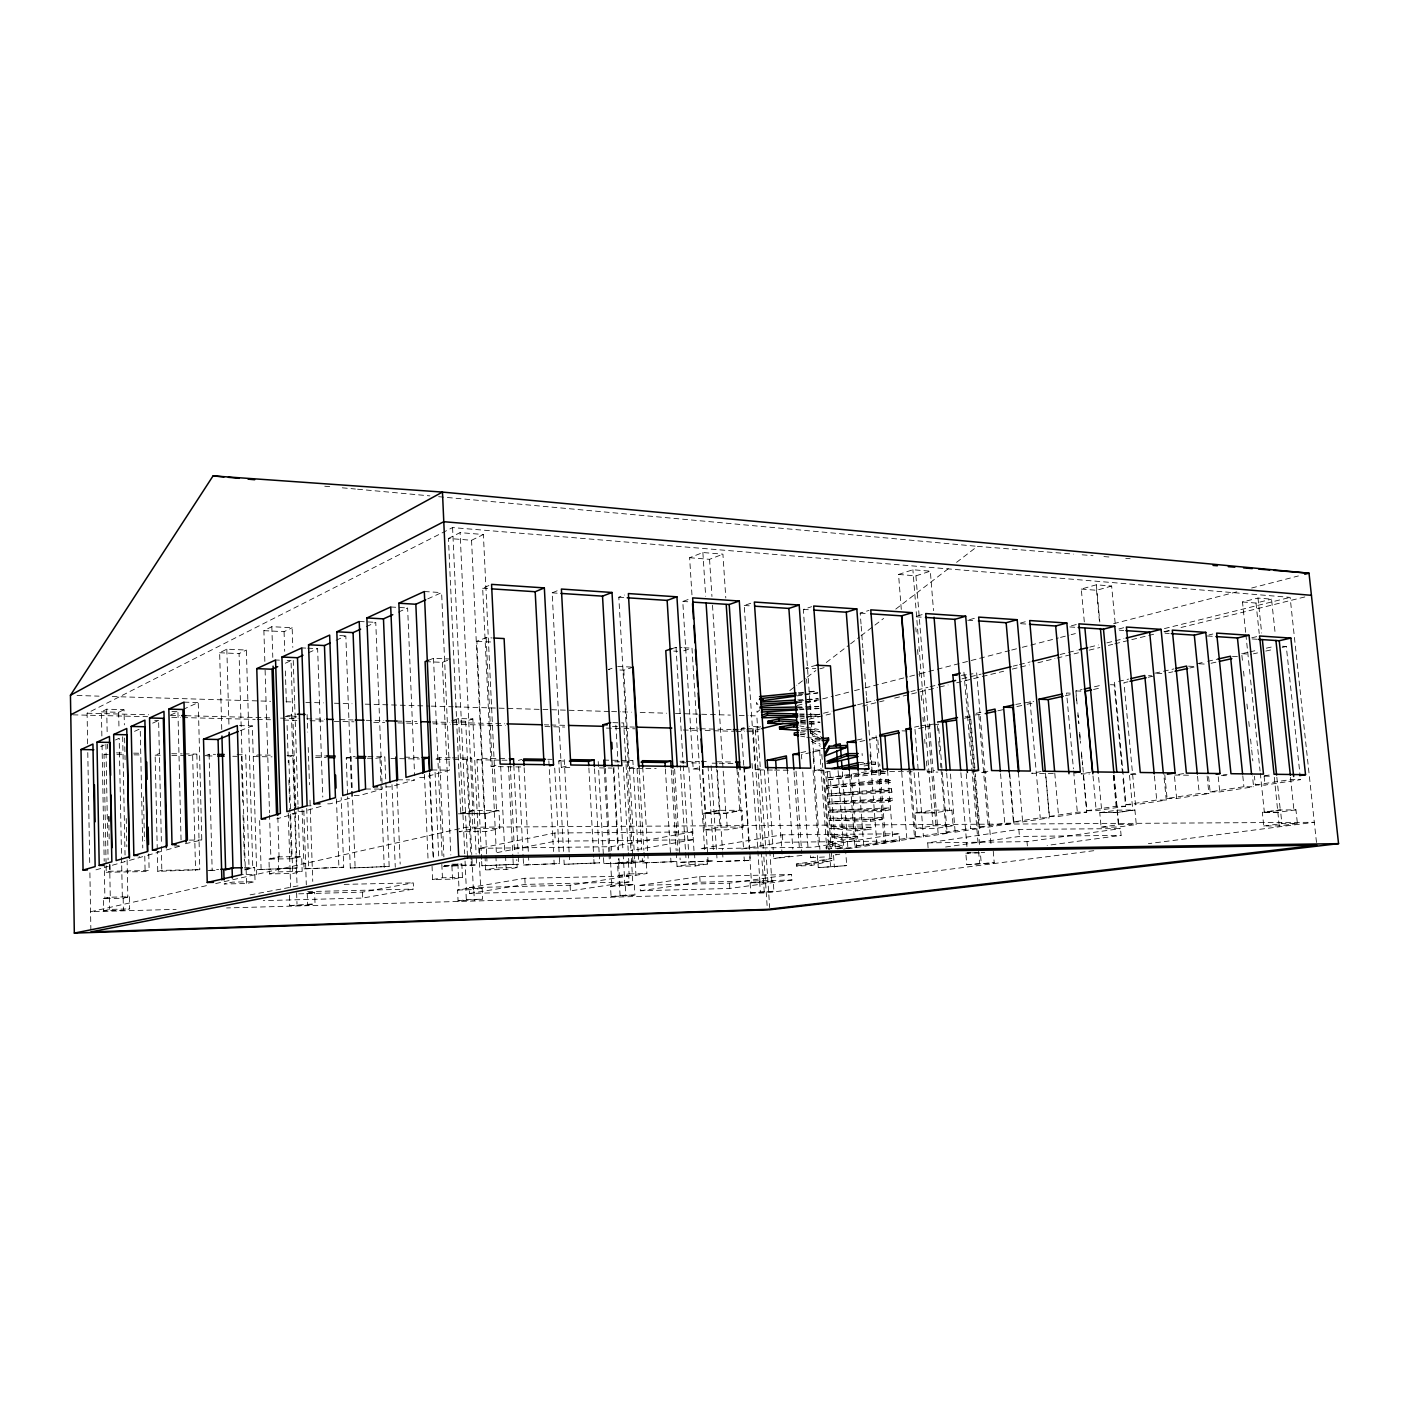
<?xml version="1.0" encoding="UTF-8"?>
<svg xmlns="http://www.w3.org/2000/svg" width="1409" height="1409" viewBox="0 0 1409 1409"><rect width="100%" height="100%" fill="white"/><g stroke="black" fill="none" stroke-linecap="round" stroke-linejoin="round"><path stroke-width="0.75" stroke-dasharray="5 3.75" d="M842.635 847.901L830.87 844.378L826.238 849.028L826.097 847.073L830.729 842.353L842.494 845.946L842.635 847.901L828.298 848.887M759.874 709.854L757.038 712.32L756.915 710.347M789.815 690.533L796.772 685.197M798.498 683.858L805.455 678.522M807.181 677.183L815.864 670.508M826.29 662.494L848.87 645.146M850.613 643.807L859.296 637.132M861.04 635.794L873.193 626.441M874.936 625.103L883.619 618.428M895.772 609.093L949.613 567.704M956.57 562.35L977.406 546.34L1053.773 552.522M87.622 743.829L87.094 713.218L452.588 527.582L1290.116 597.381L1316.781 845.206M101.871 736.009L101.43 711.844L106.714 709.203L124.045 709.66L124.362 724.895M221.759 729.475L219.645 652.754L226.831 649.179L246.364 650.042L252.775 867.662L245.307 869.423L239.072 653.6L246.364 650.042M264.839 661.385L263.888 630.651L271.831 626.688L292.156 627.727L292.808 647.347M448.449 538.432L460.091 532.62L483.393 534.522L496.514 810.703L484.291 813.557L460.796 813.592L448.449 538.432L471.557 540.281L483.393 534.522M101.43 711.844L118.673 712.285L124.045 709.66M263.888 630.651L284.072 631.672L292.156 627.727M100.726 746.611L104.178 745.044M115.432 739.972L119.043 738.334M134.524 731.341L140.213 728.77L142.767 847.936M152.665 723.152L158.618 720.457L161.454 844.784M170.63 715.032L177.939 711.721L181.145 843.604M182.888 709.484L198.246 702.545L201.786 839.993L182.166 844.431M285.322 663.216L291.029 660.645L296.031 813.416L276.71 818.876M308.465 652.754L317.624 648.633L322.784 797.054M336.117 640.267L345.821 635.882L351.792 797.705L330.041 803.834L324.017 803.817M366.305 626.635L375.763 622.355L382.297 789.093L359.189 795.609L353.025 795.592M398.342 612.158L407.624 607.966L414.598 775.584M427.737 598.878L441.616 592.608L449.453 770.159L423.176 777.557L416.729 777.504M892.355 798.234L827.823 802.108L888.445 799.977L892.355 798.234L892.513 800.242L888.603 801.968L827.981 804.116L892.513 800.242M106.08 863.558L104.037 754.431L107.841 752.758M520.819 766.936L491.107 766.566L482.671 588.258L489.786 585.14M157.262 849.451L155.149 755.171L159.164 753.516M569.8 767.535L561.31 767.447L552.152 592.837L557.7 590.565M240.234 730.69L252.334 725.882L256.737 874.337L241.591 874.637M286.714 715.966L295.362 714.204M428.459 660.293L433.514 658.32L450.88 659.077L442.373 662.353L425.095 661.614M486.633 853.907L476.876 641.289L486.158 637.643L492.146 637.942M691.96 594.845L689.617 557.735L702.88 552.522L722.923 554.177L725.794 597.98M188.489 755.647L196.837 754.079L199.796 869.688L157.755 871.378L157.315 851.652M689.617 557.735L709.555 559.32L722.923 554.177M204.869 755.876L209.096 754.255L215.559 754.361M634.983 768.345L628.625 768.275L618.798 597.222L624.539 595.021M244.726 868.913L249.076 868.842L245.747 754.801L241.379 756.404L242.7 802.232M699.586 769.155L693.193 769.067L682.766 601.449L690.657 598.596M297.017 868.014L256.614 869.67L297.017 868.014L293.336 755.506L288.792 757.091L290.571 811.971M772.361 770.054L755.206 769.842L744.234 605.483L752.336 602.717M453.311 720.298L458.647 718.555L472.86 718.925L479.06 853.59M612.07 668.289L608.336 669.522L612.193 669.68M671.917 648.686L676.021 647.347L682.009 647.647M901.284 609.428L898.555 574.449L912.891 569.747L930.327 571.173L933.515 610.661M347.6 794.623L346.244 757.919L355.227 756.422M823.455 770.688L814.807 770.582L803.324 609.393L811.619 606.698M451.532 720.88L465.692 721.249L472.86 718.925M619.925 670.015L623.782 670.191L633.222 667.144M683.717 650.817L691.995 648.158L699.234 763.784M898.555 574.449L915.92 575.841L930.327 571.173M375.745 758.341L384.833 756.862L389.166 866.447L350.277 868.032L347.671 796.772M861.022 623.958L860.194 613.126L869.001 610.396M450.281 757.831L439.573 757.672L434.5 759.187L451.584 759.416M922.12 614.606L914.952 616.737L923.353 617.283M453.733 759.451L466.538 759.645L471.698 758.148L476.101 854.048M481.579 859.261L476.982 759.786L482.177 758.306L507.24 758.676M969.533 619.696L975.01 618.146M1084.314 621.915L1081.284 589.068L1096.343 584.788L1111.648 586.056L1115.153 623.042M816.339 665.207L805.825 668.183L815.846 668.641M95.953 869.846L108.211 866.394M112.35 865.232L125.172 861.603L121.368 861.656M129.505 860.388L142.961 856.602L139.086 856.654M147.505 855.316L161.612 851.335L157.649 851.388M166.385 849.997L181.197 845.805L173.131 845.893M321.041 806.371L302.6 811.566L298.673 811.566M1081.284 589.068L1096.554 590.283L1111.648 586.056M819.862 668.835L824.089 667.655M106.115 865.742L106.239 872.277L110.096 871.22L149.125 870.551L148.755 853.185M491.107 766.566L496.549 765.069M518.389 760.384L521.929 759.416M1020.451 623.06L1025.981 621.545M563.512 851.388L558.774 760.966L564.234 759.521L569.13 852.533M1071.421 625.807L1077.022 624.328M106.239 872.277L145.109 871.607L149.125 870.551M797.159 705.469L820.531 699.428M822.645 698.882L833.265 696.152M835.396 695.588L852.392 691.203M854.506 690.657L863.013 688.455M865.126 687.909L907.607 676.936M909.738 676.39L918.228 674.189M920.341 673.643L1009.549 650.588M1011.68 650.042L1020.169 647.841M1022.3 647.295L1058.406 637.96M1060.519 637.414L1069.008 635.212M1071.139 634.666L1075.384 633.574M1113.621 623.694L1236.803 591.85M1251.668 588.011L1298.394 575.946M157.755 871.378L161.824 870.339L199.796 869.688M561.31 767.447L568.866 765.492M1118.869 628.96L1124.523 627.516M743.758 765.334L741.31 728.365L745.431 727.326M1245.644 632.306L1242.491 601.96L1257.99 598.05L1271.534 599.16L1275.233 633.944M810.562 855.739L810.703 857.694L816.938 856.126M747.228 728.523L753.128 728.664L761.424 726.604L749.57 726.287M961.361 675.404L972.985 673.749M1242.491 601.96L1256 603.052L1271.534 599.16M614.782 761.776L627.216 761.952L632.852 760.543L638.101 851.353M746.576 729.932L755.365 730.161L761.758 728.576M800.101 719.048L804.363 717.991M806.494 717.463L832.067 711.122M857.623 704.764L874.672 700.537M910.883 691.537L915.146 690.48M917.277 689.952L927.932 687.31M930.063 686.782L936.457 685.197M962.012 678.839L968.406 677.253M970.537 676.725L981.192 674.083M1013.159 666.158L1017.404 665.101M1019.535 664.555L1030.19 661.913M1060.026 654.516L1066.419 652.931M1068.55 652.402L1077.057 650.271M1089.844 647.101L1098.368 644.987M1106.893 642.874L1123.942 638.647M1164.415 628.59L1290.116 597.381M800.629 721.302L830.553 713.923M862.607 706.015L883.989 700.749M894.662 698.107L937.408 687.574M939.556 687.046L948.098 684.933M956.641 682.819L980.153 677.024M982.302 676.496L1003.666 671.23M1012.208 669.116L1029.31 664.907M1037.869 662.794L1054.954 658.584M1057.102 658.056L1078.466 652.772M1089.157 650.148L1099.848 647.506M1108.39 645.392L1112.67 644.353M1114.801 643.825L1155.415 633.803M1163.957 631.69L1170.368 630.122M1181.059 627.481L1305.016 596.905M1164.679 631.989L1170.403 630.598M207.863 870.515L218.659 869.371M628.625 768.275L636.445 766.373M796.332 864.087L811.126 863.576L831.891 858.521L796.332 864.087L796.455 866.042L811.267 865.549L832.032 860.547L831.451 852.463M103.333 898.695L109.444 897.234L129.417 896.758L129.663 908.875L123.411 910.232L103.561 910.795L103.333 898.695L123.164 898.202L129.417 896.758M268.96 859.085L278.225 856.883L301.667 856.549L302.16 871.431L292.72 873.492L269.418 873.915L268.96 859.085L292.244 858.75L301.667 856.549M460.32 813.328L472.033 810.527L498.962 810.51L499.808 828.527L485.894 831.557L459.175 831.75L472.86 828.703L499.808 828.527M1208.975 634.931L1212.814 634.015M460.796 813.592L472.825 810.721L460.091 532.62M244.655 869.881L254.642 867.521L255.064 881.664L246.54 883.513L224.154 883.989L232.485 882.122L255.064 881.664M458.365 813.803L485.066 813.75L498.962 810.51M1251.808 637.784L1257.603 636.428M693.193 769.067L699.234 767.676M889.044 807.938L828.404 810.14L881.136 809.735L889.044 807.938L889.202 809.946L881.277 811.725L828.545 812.148L889.202 809.946M206.454 885.662L90.563 911.746L176.125 909.351M215.665 883.584L466.132 827.224L1314.315 822.292L1148.37 843.656M858.574 762.656L869.054 761.917M800.84 752.67L806.829 751.332M857.059 740.042L862.942 738.739M914.511 727.15L918.756 726.199M920.887 725.723L934.766 723.979M937.918 730.69L937.214 722.06L941.265 721.144M976.05 713.341L982.39 711.915M1015.801 704.412L1033.748 701.365M1077.092 703.989L1075.895 690.921L1082.077 689.529M1094.458 686.764L1102.701 684.897M1118.552 681.357L1128.627 679.085M1154.94 673.185L1173.944 668.923M1197.298 663.674L1205.593 661.807M1207.672 661.332L1218.045 659.007M1242.403 660.257L1241.734 653.688L1247.881 652.314M1249.942 651.856L1258.131 650.007M1266.339 648.175L1272.486 646.784M859.966 741.574L867.838 739.813M869.793 739.373L877.666 737.629L870.586 737.453M923.494 727.396L914.987 729.298L918.21 770.212M925.625 726.921L938.376 724.085L947.183 833.353L923.459 836.946L914.476 837.034L909.404 772.255M964.531 718.255L970.625 716.882L975.169 771.533M975.187 714.944L983.077 714.116M997.889 710.805L1004.247 709.396M1016.875 706.578L1025.03 704.747M1027.073 704.306L1033.184 702.932M1065.274 695.782L1071.668 694.355M1093.525 689.477L1101.803 687.627M1127.993 681.797L1123.959 682.696L1135.495 804.733L1166.265 800.065L1163.728 773.928M1148.176 677.289L1154.235 675.933L1148.529 675.651M1168.695 672.709L1172.922 671.776M1189.83 668.007L1194.057 667.056M1211.053 663.269L1217.288 661.878M1253.446 653.811L1257.55 652.895M1265.758 651.064L1273.983 649.232M1282.19 647.4L1286.294 646.484L1300.067 775.285M103.561 910.795L109.673 909.439L129.663 908.875M269.418 873.915L278.683 871.854L302.16 871.431M302.107 809.77L304.08 868.842L343.708 867.222L341.189 797.564M755.206 769.842L763.467 768.028M304.08 868.842L343.708 867.222M350.277 868.032L389.166 866.447M814.807 770.582L823.261 768.803M250.115 894.874L300.962 885.328M479.641 854.083L479.377 848.324L554.811 833.001L692.171 831.926L692.647 839.799L630.827 850.701M871.784 766.954L872.118 771.287L880.748 769.561M496.99 852.621L555.252 841.208L692.647 839.799M703.373 813.363L718.907 810.316L742.015 810.298L743.107 827.013L727.396 829.831L704.412 829.989L703.373 813.363L726.339 813.31L742.015 810.298M702.932 769.508L705.68 813.169L719.365 810.51L716.705 768.962M926.418 761.036L927.281 771.973L934.607 770.564M306.616 893.641L313.115 892.39M451.32 865.848L460.038 864.175M705.68 813.169L725.899 813.134L739.69 810.492L736.977 768.856M307.62 905.124L315.035 903.803L314.647 892.284L307.232 893.693L307.62 905.124L289.708 905.617L289.338 894.134M443.976 866.095L461.835 864.052L462.434 877.349L452.5 879.128L432.616 879.551L432.052 866.288M443.43 866.412L476.594 864.95L476.207 856.232M481.667 861.427L481.878 865.742L518.671 864.228L518.23 855.439M987.85 771.251L980.417 772.625L989.03 772.731M298.726 893.834L362.483 892.126L413.295 882.844L413.559 889.061L362.712 898.044L263.254 900.633M479.377 848.324L611.224 846.703L692.171 831.926M289.708 905.617L315.035 903.803M432.616 879.551L442.426 877.772L462.434 877.349M485.013 855.967L485.647 869.881L496.479 867.909L517.156 867.539L516.768 859.56M704.412 829.989L719.981 827.153L743.107 827.013M481.878 865.742L518.671 864.228M523.215 858.486L523.549 865.02L559.69 863.523L559.232 854.84M1041.057 771.568L1031.635 773.259L1055.781 773.559M485.647 869.881L506.201 869.494L517.156 867.539M523.549 865.02L559.69 863.523M563.97 860.001L564.181 864.316L599.688 862.836L599.212 854.083M1090.566 772.22L1081.038 773.876L1089.509 773.981M564.181 864.316L599.688 862.836M598.209 761.529L603.845 863.629L638.735 862.167L638.224 853.519M1130.634 774.14L1138.331 772.837M469.391 887.635L524.835 878.283L628.766 876.046L629.101 881.964L570.398 890.875L469.655 893.447L469.391 887.635L570.099 885.239L628.766 876.046M898.96 833.776L782.382 834.815L700.026 848.711L812.975 847.232L898.96 833.776L899.506 840.944L854.33 847.795M458.066 900.95L466.309 899.647L465.815 888.621L482.142 888.234L482.653 899.189L458.066 900.95L457.59 890.012L466.309 888.692L464.829 855.967M618.216 875.623L629.101 873.897L628.379 861.251L646.238 860.952L646.96 873.527L635.97 875.236L618.216 875.623L617.512 863.083L628.801 861.339L628.308 852.586M916.255 828.474L933.075 825.815L931.825 810.14L951.885 810.122L953.136 825.692L936.228 828.333L916.255 828.474L915.057 812.975L932.018 810.316L912.891 569.747M482.142 888.234L473.354 889.555L471.856 856.778M603.845 863.629L633.011 863.118L646.238 860.952M951.885 810.122L934.819 812.764L917.259 812.799L913.983 771.251M642.539 862.942L676.831 861.515L642.539 862.942L642.275 858.557M1178.646 774.404L1184.458 773.435M469.655 893.447L525.134 884.394L629.101 881.964M741.68 849.011L782.893 842.265L899.506 840.944M680.3 862.29L714.028 860.881L680.3 862.29L680.036 857.958M1223.153 774.968L1227.063 774.334M860.23 764.541L864.562 763.837M866.729 763.502L875.412 762.11L875.553 764.154L862.555 766.214M830.007 771.392L825.674 772.079L831.169 848.412M676.302 852.78L677.024 866.306L688.983 864.422L707.353 864.087L706.931 857.5M885.275 773.189L876.187 772.326L826.238 780.075L885.275 773.189L885.116 771.163L876.028 770.283L826.097 778.085L882.932 771.428M717.163 763.238L710.929 763.15L717.181 861.656L750.363 860.247L749.782 851.529M1264.225 775.813L1272.098 774.58M677.024 866.306L695.289 865.971L707.353 864.087M881.735 817.66L828.985 818.189L870.392 819.404L881.735 817.66L881.875 819.633L870.533 821.377L829.126 820.197L881.875 819.633M717.181 861.656L750.363 860.247M796.455 866.042L832.032 860.547M773.347 851.987L773.788 858.539L791.101 855.879M837.351 848.817L856.654 847.108L851.142 772.519M849.328 770.388L854.911 846.14L876.75 842.811L885.645 842.705L879.656 763.889M876.063 735.78L884.095 841.684L906.815 838.214L915.797 838.108L910.496 770.336M914.476 837.034L938.112 833.423L947.183 833.353M941.053 769.578L946.091 832.208L970.731 828.439L979.871 828.386L975.345 773.735M969.709 714.768L979.044 827.171L1004.74 823.243L1013.969 823.191L1009.672 772.854M1009.161 772.114L1013.406 821.923L1040.247 817.819L1049.546 817.801L1045.689 773.928M1045.46 773.03L1049.3 816.445L1077.339 812.165L1086.726 812.148L1083.186 773.277M1082.834 767.148L1086.797 810.721L1116.122 806.23L1125.58 806.247L1122.744 775.901M1114.519 682.255L1126.02 804.715L1156.719 800.03L1166.265 800.065M1164.785 774.686L1167.092 798.445L1199.27 793.531L1208.887 793.584L1207.126 776.06M1208.623 776.658L1210.137 791.876L1243.9 786.715L1253.587 786.786L1252.478 775.954M1255.331 784.972L1290.803 779.547L1300.542 779.653L1265.018 785.06L1255.331 784.972L1254.415 776.218M801.897 855.422L773.788 858.539M844.009 849.028L852.445 847.742M854.911 846.14L885.645 842.705M884.095 841.684L893.007 841.578L915.797 838.108M946.091 832.208L955.161 832.138L979.871 828.386M979.044 827.171L988.202 827.118L1013.969 823.191M1013.406 821.923L1022.652 821.887L1049.546 817.801M1049.3 816.445L1058.617 816.41L1086.726 812.148M1086.797 810.721L1096.202 810.703L1125.58 806.247M1167.092 798.445L1176.656 798.48L1208.887 793.584M1210.137 791.876L1219.771 791.928L1253.587 786.786M847.866 848.782L852.181 848.13M611.083 896.705L620.066 895.419L619.484 884.922L634.349 884.553L634.948 895.014L611.083 896.705L610.502 886.261L619.837 884.975L618.357 858.645M1099.76 812.641L1117.355 810.157L1134.914 809.981L1136.288 824.547L1118.605 827.03L1101.098 827.153L1099.76 812.641L1117.249 812.606L1134.914 809.981M610.502 886.261L634.349 884.553M839.782 854.206L835.467 854.858L839.676 854.347M640.056 885.345L699.762 876.521L791.559 874.496L791.946 880.009L729.827 888.445L640.355 890.77L640.056 885.345L729.492 883.161L791.559 874.496M928.091 847.848L927.703 842.864L1018.848 829.408L1120.472 828.615L1121.106 835.396L1047.134 845.418M640.355 890.77L700.114 882.21L791.946 880.009M945.598 847.02L1019.447 836.435L1121.106 835.396M798.815 693.651L807.216 692.453M809.312 692.154L817.713 690.974M796.86 695.905L803.165 695.024M805.261 694.725L817.854 692.946M1101.098 827.153L1118.711 824.652L1136.288 824.547M817.414 855.527L818.277 867.645L846.721 865.602L845.823 853.431M818.277 867.645L846.721 865.602M927.703 842.864L1027.002 841.649L1120.472 828.615M750.099 882.844L773.242 881.206L773.928 891.21L750.768 892.813L750.099 882.844L763.643 882.51M993.257 851.177L994.226 862.731L966.768 864.686L965.834 853.149L970.096 852.568M1297.407 823.525L1279.231 825.885L1263.767 825.991L1262.341 812.341L1280.446 809.858L1281.891 823.631L1297.407 823.525L1295.945 809.84L1280.288 809.999L1264.349 812.2L1260.298 773.189M971.224 852.515L967.472 853.044L984.68 852.339M763.414 882.457L773.242 881.206M1295.945 809.84L1277.804 812.324L1262.341 812.341M750.768 892.813L773.928 891.21M966.768 864.686L994.226 862.731M1263.767 825.991L1281.891 823.631M1093.789 850.701L766.267 892.866L226.585 907.942M890.647 780.568L885.75 779.3L826.678 786.081L890.647 780.568L890.805 782.594L826.819 788.089L885.891 781.326L890.805 782.594M870.991 827.277L829.566 826.238L857.024 828.879L870.991 827.277L871.132 829.249L857.165 830.852L829.707 828.245L871.132 829.249M800.365 732.257L804.433 731.799M800.506 734.3L808.678 733.385M798.304 692.805L806.899 691.942M809.048 691.731L817.66 690.886M798.427 694.778L802.743 694.338M804.891 694.126L817.801 692.858M798.85 700.678L818.224 698.776L796.913 699.991M796.842 702.862L816.216 700.977M857.605 836.735L830.148 834.287L841.93 838.126L857.605 836.735L857.746 838.69L842.071 840.081L830.288 836.312L857.746 838.69M891.738 790.22L891.281 788.653L827.259 794.095L891.738 790.22L891.897 792.228L827.4 796.103L891.421 790.678L891.897 792.228M819.809 738.651L811.161 739.32L820.197 744.199M819.968 740.711L811.302 741.363L820.337 746.224M826.097 847.073L842.494 845.946M797.054 701.964L816.251 700.801M797.476 707.899L818.823 706.613M799.748 709.749L804.011 709.484M806.142 709.361L818.964 708.586M810.703 857.694L826.801 856.866M466.309 899.647L482.653 899.189M620.066 895.419L634.948 895.014M457.59 890.012L473.829 889.625L474.322 900.492M799.22 708.956L803.606 708.85M805.789 708.815L818.911 708.516M799.643 714.909L804.028 714.803M806.212 714.75L819.333 714.451L806.353 714.081M799.784 716.899L804.169 716.794M806.353 716.741L819.474 716.424L806.494 716.071M307.655 891.598L413.559 889.061M308.641 892.425L314.647 892.284M796.895 707.019L818.77 706.525M344.166 884.376L413.295 882.844M629.101 873.897L646.96 873.527M244.391 867.697L254.642 867.521M451.831 864.21L461.835 864.052M444.258 865.496L476.594 864.95M617.512 863.083L635.265 862.784L635.97 875.236M210.029 870.48L218.677 870.322M965.834 853.149L980.382 852.921L981.333 864.386M189.458 840.116L201.786 839.993M933.075 825.815L953.136 825.692M292.121 813.433L296.031 813.416M1264.349 812.2L1277.963 812.183M915.057 812.975L934.995 812.94M307.109 805.789L311.107 805.789M1126.02 804.715L1135.495 804.733M365.583 789.005L382.297 789.093M385.96 786.856L390.17 786.874L414.774 779.934L406.232 779.864M397.69 779.793L404.101 779.846M431.964 769.948L449.453 770.159M599.459 767.905L612.175 768.064M637.115 768.381L656.207 768.609M774.51 770.071L789.516 770.265M872.118 771.287L913.789 771.797M927.281 771.973L937.848 772.097M1130.899 774.492L1139.582 774.598M1174.754 775.038L1191.556 775.249M1221.409 775.619L1230.075 775.725M1264.366 776.148L1270.636 776.218M116.454 752.882L125.049 753.005M133.661 753.146L142.274 753.269M171.722 753.709L182.184 753.868M184.28 753.885L196.837 754.079M237.117 754.678L245.747 754.801M270.264 755.171L257.671 754.977L253.268 756.58L272.078 756.844M287.049 755.418L293.336 755.506M315.81 755.84L326.677 755.999M367.925 756.615L384.833 756.862M404.647 757.161L420.041 757.39M452.412 757.866L471.698 758.148M547.714 759.275L552.081 759.345M603.756 760.12L632.852 760.543M680.019 761.247L684.281 761.3M686.412 761.336L699.216 761.529M701.347 761.564L707.758 761.653M716.794 761.793L733.473 762.04M104.037 754.431L108.317 754.484M116.894 754.608L125.454 754.731M134.031 754.854L142.591 754.977M155.149 755.171L161.401 755.259M171.81 755.4L186.411 755.611M207.017 755.911L215.612 756.034M232.784 756.281L237.082 756.334M315.51 757.461L326.324 757.619M346.244 757.919L356.794 758.06M367.326 758.218L373.649 758.306M390.945 758.553L397.514 758.641M399.716 758.676L419.424 758.958M476.982 759.786L499.878 760.12M501.956 760.156L508.209 760.244M558.774 760.966L567.281 761.089M680.635 762.709L689.142 762.833M691.273 762.868L699.78 762.991M719.242 763.273L737.964 763.537M800.418 721.936L819.932 722.289M800.559 723.927L817.907 724.226M800.013 715.948L804.345 716.036M826.061 748.602L819.545 748.478L826.696 848.253M799.872 713.958L804.204 714.046M154.708 720.369L158.618 720.457M239.46 725.6L252.334 725.882M87.094 713.218L148.65 714.786M170.63 715.332L179.419 715.561M186.006 715.719L271.743 717.903M280.532 718.114L298.127 718.572M306.915 718.784L324.51 719.242M339.886 719.629L353.078 719.964M366.27 720.298L383.864 720.739M397.056 721.073L416.835 721.584M432.228 721.972L449.806 722.412M452.007 722.465L504.757 723.803M544.332 724.807L548.735 724.931M550.919 724.983L566.312 725.371M612.475 726.533L634.455 727.097M689.424 728.488L698.212 728.717M700.414 728.77L731.183 729.545M739.972 729.774L744.375 729.88M72.969 714.839L147.61 716.688M171.757 717.304L180.528 717.516M182.73 717.568L255.17 719.365M257.371 719.418L270.546 719.752M283.702 720.069L296.876 720.404M310.05 720.721L323.225 721.056M334.197 721.338L353.958 721.813M373.72 722.306L384.692 722.588M397.866 722.905L417.628 723.398M432.986 723.786L450.545 724.226M452.747 724.279L494.453 725.3M496.655 725.371L505.426 725.582M544.948 726.568L564.71 727.044M606.416 728.083L634.948 728.805M683.242 730.003L696.416 730.32M705.204 730.549L733.737 731.253M735.938 731.306L744.709 731.518M746.911 731.57L757.883 731.852M612.862 722.641L623.659 722.94L630.915 849.697M171.951 711.563L177.939 711.721M902.059 730.848L907.414 730.989M285.146 716.582L296.823 716.882M741.31 728.365L745.255 728.471M77.055 695.482L99.053 696.152M112.244 696.539L270.634 701.295M286.045 701.77L294.833 702.034M305.841 702.351L323.436 702.88M334.444 703.214L352.039 703.743M365.23 704.148L371.835 704.341M374.037 704.412L429.023 706.05M431.224 706.12L453.222 706.79M455.424 706.842L609.428 711.475M611.629 711.545L620.418 711.809M622.619 711.88L631.426 712.144M640.214 712.408L666.616 713.201M675.422 713.465L730.408 715.103M739.214 715.367L748.02 715.631M750.222 715.702L756.809 715.895L765.756 849.028M937.214 722.06L942.639 722.218M183.998 702.14L198.246 702.545M871.167 761.987L875.412 762.11M869.212 763.96L862.854 763.784L862.695 761.723M871.326 764.03L875.553 764.154M965.165 716.723L970.625 716.882M275.548 659.993L279.422 660.152M287.154 660.469L291.029 660.645M1070.312 693.175L1066.578 693.017L1073.429 768.838M219.645 652.754L239.072 653.6M1075.895 690.921L1085.265 691.326M301.808 647.911L305.753 648.087M307.743 648.175L317.624 648.633M1110.433 684.704L1114.202 684.862L1122.533 773.735M617.688 666.457L631.267 667.056M1156.842 673.273L1164.468 673.661M476.876 641.289L490.755 641.976M673.713 651.099L677.694 651.293M339.745 635.582L345.821 635.882M683.999 647.753L691.995 648.158M359.225 621.475L375.763 622.355M1188.509 666.175L1196.171 666.58M1199.218 663.78L1206.897 664.203M390.733 606.98L407.624 607.966M1232.435 656.33L1240.149 656.788M1241.734 653.688L1251.386 654.269M424.32 591.516L441.616 592.608M1282.419 646.238L1286.294 646.484M482.671 588.258L489.24 588.698M552.152 592.837L558.721 593.277M618.798 597.222L625.103 597.645M682.766 601.449L691.22 601.995M744.234 605.483L752.741 606.046M803.324 609.393L811.919 609.956M860.194 613.126L868.913 613.708M967.719 620.207L976.261 620.77M1020.785 623.711L1027.32 624.134M1069.801 626.935L1076.106 627.357M1119.415 630.21L1123.73 630.492M1165.049 633.205L1169.241 633.486M1207.302 635.987L1213.765 636.41M1252.125 638.946L1258.378 639.351M801.21 730.637L820.654 732.081M801.069 728.629L818.347 729.932M800.506 720.598L819.932 722.148M800.647 722.606L817.924 723.962M1055.94 552.698L1073.394 554.107M1082.13 554.811L1093.032 555.692M1103.934 556.59L1110.486 557.119M1125.756 558.351L1130.124 558.704M324.757 486.211L331.326 486.809M342.281 487.813L355.42 489.029M357.604 489.222L429.886 495.88M438.639 496.69L977.406 546.34M800.594 736.097L804.733 736.837M806.793 737.206L821.306 739.831M800.435 734.071L804.592 734.811M812.87 736.326L823.226 738.21L810.562 731.112L810.721 733.156L821.57 739.197M806.23 729.14L820.725 731.852M799.872 725.952L804.011 726.727M806.089 727.114L818.523 729.475M757.936 704.676L756.386 702.439L756.51 704.412M1290.468 777.398L1293.92 809.999M1257.99 598.05L1261.654 633.011M1276.836 777.222L1280.288 809.999M1256 603.052L1259.206 633.539M1274.3 777.328L1279.231 825.885M1264.12 776.341L1265.018 785.06M1245.873 634.473L1250.382 677.817M1250.593 679.983L1252.178 695.165M1252.407 697.332L1253.975 712.496M1254.204 714.662L1260.069 771.022M1243.548 671.195L1244.217 677.764M1245.133 686.518L1245.803 693.069M1246.947 704.024L1247.617 710.576M1248.761 721.514L1249.431 728.083M1250.558 739.021L1251.474 747.774M1251.703 749.958L1252.83 760.895M1242.791 775.831L1243.9 786.715M1218.239 776.782L1219.771 791.928M1197.544 776.253L1199.27 793.531M1174.507 776.588L1176.656 798.48M1154.411 775.989L1156.719 800.03M1129.507 775.337L1132.801 810.14L1117.267 812.447L1101.856 812.482L1098.439 775.249M1096.343 584.788L1099.813 621.985M1114.079 775.144L1118.711 824.652M1096.554 590.283L1099.39 620.788M1113.814 775.426L1118.605 827.03M1113.286 775.795L1116.122 806.23M1093.014 775.972L1096.202 810.703M1077.885 712.707L1078.871 723.592L1077.885 714.997M1079.664 732.31L1080.65 743.195M1081.443 751.913L1082.623 764.981M1076.124 695.57L1076.899 704.201M1079.646 734.424L1080.439 743.054M1081.425 753.85L1082.411 764.647M1073.623 771.005L1077.339 812.165M1054.777 773.136L1058.617 816.41M1030.049 701.224L1040.247 817.819M1027.002 841.649L1027.372 845.928M1018.39 772.238L1022.652 821.887M1018.848 829.408L1019.447 836.435M1000.549 773.7L1004.74 823.243M976.666 672.833L991.055 844.766M978.832 715.05L988.202 827.118M965.588 675.598L973.214 767.5M973.39 769.684L979.731 846.263M963.915 672.216L978.216 844.924M978.639 851.388L979.607 863.013M966.222 773.611L970.731 828.439M960.885 772.713L966.926 846.527M950.459 773.999L955.161 832.138M946.654 773.013L949.666 810.298M938.781 741.486L939.838 754.449M940.525 763.097L940.877 767.412M929.359 723.821L938.112 833.423M915.92 575.841L936.228 828.333M915.815 627.674L916.167 632.042M917.558 649.531L918.087 656.101M919.302 671.389L919.813 677.958M921.204 695.447L921.733 701.999M922.948 717.304L923.3 721.69M924.674 739.179L925.026 743.547M918.369 772.361L923.459 836.946M901.725 772.414L906.815 838.214M891.281 788.653L891.421 790.678M887.564 770.476L893.007 841.578M888.445 799.977L888.603 801.968M885.75 779.3L885.891 781.326M877.825 739.813L878.829 752.952M881.136 809.735L881.277 811.725M876.028 770.283L876.187 772.326M861.181 626.124L862.819 647.788M862.977 649.954L864.122 665.136M864.774 673.801L866.394 695.465M866.57 697.631L867.715 712.795M868.367 721.461L869.829 740.958M869.987 743.124L871.625 764.788M870.11 754.625L870.603 761.071M871.238 769.666L876.75 842.811M870.392 819.404L870.533 821.377M862.097 753.516L862.238 755.559M858.134 770.494L863.735 846.016M857.024 828.879L857.165 830.852M842.335 771.815L847.848 847.214M838.073 770.635L843.797 849.204M841.93 838.126L842.071 840.081M829.954 772.431L835.431 848.148M827.294 771.868L832.825 848.588M833.529 855.263L834.392 867.328M823.895 770.459L829.566 849.398M829.637 853.695L830.517 865.919M821.817 754.449L822.733 767.377M822.891 769.525L828.615 849.187M813.292 756.457L812.834 749.975L821.5 750.152L801.457 754.608L801.915 761.124M813.433 758.623L819.897 849.31M806.6 679.068L806.899 683.418M810.14 729.14L810.457 733.49M813.081 770.494L818.647 848.87M811.126 863.576L811.267 865.549M802.69 771.973L808.026 847.919M796.032 771.181L801.756 853.255M794.06 771.868L799.361 848.024M787.279 768.909L792.827 849.063M782.382 834.815L782.893 842.265M776.412 771.269L782.065 854.03M767.729 768.979L773.206 849.803M764.365 770.177L769.649 848.623M769.807 850.807L771.85 881.312M765.897 851.195L769.684 907.607M755.365 730.161L763.273 848.165M763.854 856.919L767.359 909.351M753.128 728.664L761.23 849.962M761.388 852.128L764.312 892.443M752.036 763.467L757.725 848.782M757.866 850.966L759.909 881.594L751.49 882.756L749.764 856.654M759.662 881.541L760.332 891.58M744.181 766.549L749.641 849.363M743.899 767.5L749.201 847.954M738.527 772.22L743.494 848.165M744.075 856.831L744.357 861.181M726.339 813.31L727.396 829.831M709.555 559.32L711.95 596.518M712.514 605.271L725.899 813.134M729.492 883.161L729.827 888.445M717.34 770.388L722.43 849.962M722.57 852.11L723.116 860.723M702.88 552.522L705.662 596.254M718.907 810.316L719.981 827.153M708.023 765.968L713.341 850.085M702.316 769.613L707.705 855.228M707.846 857.412L708.111 861.815M699.375 765.968L704.694 851.071M699.762 876.521L700.114 882.21M694.478 852.921L695.289 865.971M688.825 767.482L693.985 850.631M676.021 647.347L683.171 763.572M683.312 765.756L688.561 851.283M688.297 853.079L688.983 864.422M680.283 765.598L685.478 850.472M685.619 852.656L686.148 861.357M674.647 769.12L679.913 855.791M673.026 770.371L677.923 850.877M671.283 769.842L676.179 850.596M665.4 769.015L670.631 855.932M670.754 858.116L671.019 862.449M642.733 767.148L647.647 851.23M647.77 853.378L648.263 862.009M639.175 769.561L643.86 850.191M644.001 852.357L644.494 861.075M637.062 768.662L641.764 849.786M623.782 670.191L634.226 851.74M634.349 853.942L634.86 862.678M627.216 761.952L632.518 854.506M632.641 856.654L633.011 863.118M631.408 858.433L632.905 884.658L624.962 885.856L623.113 853.273M623.43 767.183L628.185 850.402M625.297 885.909L625.895 896.283M615.856 725.124L617.952 762.04M618.075 764.224L622.989 851.089M613.848 767.324L618.498 849.909M618.991 858.609L619.22 862.96M613.285 768.68L617.864 849.874M611.224 846.703L611.418 850.402M605.377 768.398L609.991 851.283M610.115 853.449L611.929 886.173M604.25 768.838L608.864 851.758M608.987 853.942L609.463 862.66M594.528 768.733L599.089 851.899M588.874 767.923L593.735 857.253M593.858 859.437L594.087 863.787M569.254 854.699L569.694 863.347M570.099 885.239L570.398 890.875M554.723 768.064L559.126 852.674M554.811 833.001L555.252 841.208M548.858 760.825L553.526 851.529M553.966 860.159L554.195 864.492M524.148 767.694L528.393 853.097M528.498 855.281L528.939 864.052M524.835 878.283L525.134 884.394M518.706 766.919L523.109 856.302M513.827 765.369L518.125 853.238M510.305 765.897L514.479 851.512M508.526 766.795L512.876 856.443M512.982 858.645L513.299 865.196M505.532 855.668L506.201 869.494M500.688 766.285L504.862 853.378M486.158 637.643L496.303 851.776M495.898 855.862L496.479 867.909M485.066 813.75L485.894 831.557M486.721 856.073L487.144 864.756M471.557 540.281L484.291 813.557M479.465 862.273L480.663 888.339M472.033 810.527L472.86 828.703M465.692 721.249L471.751 854.594M466.538 759.645L471.082 859.42M471.17 861.586L471.363 865.936M452.588 527.582L467.524 857.94M458.647 718.555L464.741 853.784M457.89 863.558L459.052 889.907M451.919 865.954L452.5 879.128M442.373 662.353L450.845 854.911M439.573 757.672L443.888 856.866M433.514 658.32L442.074 855.703M441.845 864.386L442.426 877.772M435.082 772.326L438.763 857.729M429.886 773.788L433.461 857.359M429.481 772.66L433.162 859.191M424.461 774.404L428.072 860.089M396.915 783.245L400.174 864.069M391.984 784.637L395.277 867.257M379.972 758.394L384.234 867.451M362.483 892.126L362.712 898.044M351 756.369L355.103 867.028M336.452 798.903L338.935 868.226M307.109 714.522L307.69 732.099M308.219 747.457L309.487 784.795M309.998 800.171L312.745 881.418M306.722 808.449L308.73 867.821M303.851 810.774L306.317 884.922M293.248 660.434L297.986 804.363M298.056 806.547L299.694 856.707L291.416 858.645L289.778 808.449M291.434 714.099L294.428 805.613M294.499 807.797L297.07 886.243M296.63 892.707L297.017 904.296M290.641 814.155L292.72 873.492M284.072 631.672L284.706 651.31M285.34 670.948L286.467 705.874M287.101 725.512L288.299 762.621M288.863 780.075L289.708 806.265M288.246 812.975L290.641 887.459M271.831 626.688L272.8 657.387M277.837 817.502L279.07 856.989L270.915 858.944L269.559 815.036M278.225 856.883L278.683 871.854M265.103 670.173L269.506 812.834M259.643 820.549L261.088 868.631M246.135 869.512L246.54 883.513M243.07 815.318L244.391 861.146M226.831 649.179L228.963 725.758M209.096 754.255L212.143 869.476M192.663 755.7L195.569 870.727M161.295 846.545L161.824 870.339M143.489 796.789L144.44 840.803M144.775 856.196L145.109 871.607M124.626 737.964L125.066 759.733M126.246 818.506L126.828 846.809M127.092 859.86L127.849 896.864L122.354 898.149L119.184 738.527M122.671 736.696L125.049 855.034M123.164 898.202L123.411 910.232M118.673 712.285L119.008 729.774M109.057 816.375L109.18 822.962M109.972 864.633L110.096 871.22M106.714 709.203L107.207 735.445M107.366 744.199L107.454 748.566M108.74 816.375L109.198 840.433M109.655 864.492L110.272 897.304L104.9 898.572L104.248 863.435M109.444 897.234L109.673 909.439M105.904 744.269L108.088 859.86M102.047 744.797L104.196 861.234M87.781 752.582L89.736 864.122M89.894 872.858L90.88 929.905"/><path stroke-width="1.5" d="M824.741 744.533L828.474 737.999L821.975 738.492M823.948 748.161L828.615 740.06L828.474 737.999M825.322 752.547L829.073 746.224L846.069 745.467L846.228 747.527L824.529 756.122L829.214 748.285L829.073 746.224M70.45 695.289L213.058 475.907L442.461 492.076L1309.014 573.199L1338.55 843.656L769.825 909.774L74.325 933.093L70.45 695.289L442.461 492.076L458.7 856.425L74.325 933.093M70.767 714.786L443.782 521.7L1311.427 595.32M81.017 749.535L92.941 744.04L95.143 866.605L83.061 870.075L81.017 749.535L93.804 749.747M96.974 742.191L109.462 736.449L111.857 861.797L99.211 865.425L96.974 742.191L109.99 742.42L110.624 775.32M113.671 734.512L126.757 728.488L129.381 856.778L116.119 860.582L113.671 734.512L126.951 734.758L129.469 858.222M131.178 726.445L144.898 720.122L147.769 851.494L133.855 855.492L131.178 726.445L144.704 726.745L147.399 850.948M149.548 717.991L163.955 711.351L167.09 845.964L152.471 850.155L149.548 717.991L163.321 718.326L166.332 847.795M168.833 709.114L183.998 702.14L187.397 840.134L172.021 844.537L168.833 709.114L182.888 709.484L186.164 842.212M256.773 668.641L275.548 659.993L280.391 813.451L261.317 818.928L256.773 668.641L272.025 669.222L277.714 666.651M281.923 657.052L301.808 647.911L307.109 805.789L286.872 811.584L281.923 657.052L297.493 657.721L302.988 655.238M308.553 644.794L329.653 635.089L335.448 797.653L313.978 803.817L308.553 644.794L324.457 645.533L330.287 642.909M336.821 631.796L359.225 621.475L365.583 789.005L342.757 795.557L336.821 631.796L353.078 632.606L360.634 629.189M366.868 617.952L390.733 606.98L397.69 779.793L373.367 786.768L366.868 617.952L383.477 618.868L392.776 614.676M398.853 603.228L424.32 591.516L431.964 769.948L405.986 777.416L398.853 603.228L415.849 604.25L425.765 599.776M491.424 588.839L535.191 591.727L544.35 587.905L553.526 764.788L549.792 765.756M203.512 739.214L237.311 725.547L241.591 874.637L207.246 882.474L203.512 739.214L218.06 739.496L238.227 731.482M428.459 660.293L425.095 661.614L429.798 771.586M560.923 593.418L602.524 596.148L612.017 592.467L621.88 765.686L570.751 764.999L561.398 589.05L612.017 592.467M826.924 761.336L846.668 753.692L858.24 753.551M827.065 763.343L846.827 755.752L856.461 755.629M627.199 597.786L667.144 600.41L676.936 596.817L687.416 766.549L638.4 765.897L628.379 593.559L676.936 596.817M762.04 715.191L767.377 713.271L797.705 713.905M762.181 717.199L767.518 715.296L797.846 715.895M693.334 602.136L729.21 604.496L739.285 601.009L750.328 767.377L744.163 768.733M754.872 606.187L788.881 608.424L799.185 605.042L810.756 768.169L765.545 767.57L754.361 602.03L799.185 605.042M671.917 648.686L665.77 650.694L672.903 768.204M814.067 610.097L846.281 612.211L856.813 608.917L868.842 768.927L864.545 769.807M429.375 770.494L428.829 757.514L423.81 759.028L424.356 772.202M871.079 613.848L901.566 615.856L912.275 612.651L924.727 769.666L882.897 769.12L870.762 609.85L912.275 612.651M925.449 617.424L954.809 619.361L965.693 616.226L978.533 770.371L972.967 771.428M605.254 766.232L602.946 724.79L610.696 722.588M509.97 759.75L513.51 758.782L513.827 765.369M978.392 620.911L1006.149 622.743L1017.192 619.696L1030.366 771.058L991.566 770.547L978.639 617.107L1017.192 619.696M1029.503 624.275L1055.676 626.001L1066.842 623.025L1080.333 771.727L1074.644 772.731M1304.769 574.291L1309.014 573.199L1274.106 570.363M569.395 761.124L588.504 761.388L594.052 759.962L594.404 766.531M1078.22 627.498L1103.476 629.154L1114.766 626.248L1128.556 772.361L1092.468 771.885L1078.889 623.835L1114.766 626.248M960.709 770.529L952.889 674.999L960.234 673.15M761.758 728.576L783.069 723.293M834.198 710.594L855.492 705.293M876.803 700.009L908.752 692.066M938.588 684.668L955.637 680.441M983.323 673.555L1011.028 666.686M1032.321 661.385L1057.895 655.044M1079.188 649.743L1087.713 647.629M1126.073 638.118L1161.069 629.365L1175.088 772.96L1167.356 774.263M641.042 762.146L665.013 762.498L670.754 761.107L671.142 767.658M1171.319 633.627L1194.304 635.142L1205.787 632.377L1220.053 773.559L1216.161 774.193M242.348 867.733L232.098 867.909L223.767 869.899L224.049 879.956M1215.914 636.569L1237.454 637.978L1249.026 635.283L1263.503 774.14L1230.973 773.7L1216.654 633.099L1249.026 635.283M829.073 761.142L835.273 759.715M829.232 763.15L858.116 756.51M1258.378 639.351L1279.231 640.725L1290.855 638.083L1305.527 774.686L1299.609 775.602M831.715 768.698L858.574 762.656M798.392 723.891L768.064 723.345L767.923 721.338L778.93 718.872L796.191 720.246M768.064 723.345L779.071 720.897L798.498 722.43M767.729 768.979L767.13 760.244L786.381 755.911L787.279 768.909M793.919 769.701L792.862 754.467L798.85 753.111M834.058 745.22L840.275 743.811L841.226 756.739M849.328 770.388L847.267 742.244L855.104 740.482M880.149 734.864L898.484 730.743L901.549 770.23M909.245 770.089L906.04 729.052L910.267 728.101M941.265 721.144L957.486 717.516M986.617 710.964L995.053 709.079L1000.355 771.551M1009.161 772.114L1003.595 707.159L1013.776 704.87M1045.267 770.864L1038.961 699.216L1062.333 693.968M1084.137 689.071L1090.337 687.68M1130.634 678.627L1144.742 675.475L1154.2 773.805M1176.057 668.447L1186.607 666.07L1197.333 774.087M1218.045 659.007L1230.497 656.224L1242.562 773.664M767.13 760.244L775.672 760.367L786.398 757.972M879.621 735.868L884.94 736.009L899.241 732.803M942.639 722.218L956.412 720.052M985.19 713.641L995.776 711.281M1038.961 699.216L1048.243 699.586L1063.143 696.257M1091.464 689.934L1085.265 691.326L1092.82 773.805M1130.018 681.34L1146.169 677.747M1175.036 671.3L1187.717 668.465M1219.366 661.42L1231.836 658.637M842.195 768.398L858.733 764.7M834.198 768.698L838.531 768.011M843.022 769.332L858.204 766.919M799.062 730.461L779.635 729.017L779.494 726.974L793.654 724.772L797.793 725.547M779.635 729.017L793.795 726.815L797.952 727.59M759.451 699.428L763.273 700.643L794.764 696.205M798.322 732.486L794.236 732.927L794.377 734.97L798.516 735.727M794.377 734.97L798.463 734.529M759.557 696.627L796.138 693.017M759.698 698.6L796.279 694.989M760.226 706.437L796.842 702.862M822.116 740.553L828.615 740.06M760.649 702.175L794.782 700.114M760.79 704.148L797.054 701.964M761.318 712.073L797.617 709.872M829.214 748.285L846.228 747.527M762.058 709.801L797.036 709.009M793.091 715.067L797.459 714.962M762.586 717.78L797.6 716.952M759.733 707.864L796.895 707.019M207.246 882.474L213.534 882.351M83.061 870.075L87.358 869.987M220.826 869.318L225.176 869.247M458.7 856.425L1338.55 843.656M99.211 865.425L103.597 865.373M133.855 855.492L137.765 855.439M152.471 850.155L156.452 850.103M172.021 844.537L176.072 844.502M261.317 818.928L265.702 818.911M313.978 803.817L320.002 803.817M373.367 786.768L377.559 786.803M553.526 764.788L500.177 764.083L491.565 584.365L544.35 587.905M750.328 767.377L703.267 766.76L692.647 597.874L739.285 601.009M868.842 768.927L825.375 768.363L813.697 606.011L856.813 608.917M978.533 770.371L938.253 769.842L925.713 613.549L965.693 616.226M1080.333 771.727L1042.924 771.234L1029.68 620.541L1066.842 623.025M1175.088 772.96L1140.251 772.502L1126.407 627.04L1161.069 629.365M1220.053 773.559L1186.396 773.118L1172.306 630.122L1205.787 632.377M1305.527 774.686L1274.053 774.281L1259.54 635.987L1290.855 638.083M217.726 754.379L224.19 754.484M326.677 755.999L335.36 756.14M357.358 756.457L365.812 756.58M422.242 757.426L428.829 757.514M509.318 758.711L513.51 758.782M545.547 759.257L523.708 758.923L524.042 765.492M570.627 759.627L594.052 759.962M670.754 761.107L642.345 760.684L642.733 767.148M735.551 762.075L739.725 762.128M217.761 756.069L224.19 756.157M328.491 757.655L334.972 757.743M356.794 758.06L365.213 758.183M522.739 760.437L544.49 760.754M767.923 721.338L772.255 721.408M792.862 754.467L799.308 754.572M847.267 742.244L856.038 742.437M181.62 715.613L186.006 715.719M326.712 719.294L333.299 719.453M355.279 720.017L364.068 720.246M386.048 720.792L397.056 721.073M421.221 721.69L430.027 721.919M506.958 723.856L542.13 724.754M568.514 725.424L603.686 726.322M636.657 727.15L671.829 728.048M733.385 729.598L737.788 729.721M906.04 729.052L911.394 729.21M297.317 714.257L305.137 714.469M602.946 724.79L607.244 724.895M1003.595 707.159L1012.807 707.477L1018.39 772.238M952.889 674.999L957.116 675.193M816.339 665.207L830.447 665.876L836.33 746.629M494.136 638.048L504.105 638.559L510.199 763.696M1125.897 630.633L1149.656 632.201L1163.27 772.731M779.494 726.974L783.809 727.308M1213.026 565.414L1217.376 565.766M1228.296 566.665L1234.83 567.193M1243.566 567.897L1252.284 568.602M1258.836 569.13L1269.738 570.011M213.058 475.907L224.013 476.929M228.381 477.316L239.336 478.338M248.107 479.148L254.677 479.747M1279.231 640.725L1293.673 776.518M1275.92 640.461L1290.345 775.232M1262.341 639.563L1276.607 775.038M1237.454 637.978L1251.509 773.84M1194.304 635.142L1208.129 773.294M1103.476 629.154L1116.844 772.15M1100.411 628.555L1113.885 772.96M1084.93 628.484L1098.227 773.048M1055.676 626.001L1068.955 773.735M1048.243 699.586L1054.584 770.987M1006.149 622.743L1018.918 770.934M954.809 619.361L967.419 772.467M946.267 722.324L950.106 769.684M934.061 617.248L946.478 770.811M901.813 615.997L906.621 677.218M906.956 681.604L912.275 749.394M912.627 753.762L913.825 769.067M901.566 615.856L913.631 769.631M884.94 736.009L887.564 770.476M846.281 612.211L858.134 770.494M846.668 753.692L846.827 755.752M841.543 761.054L842.018 767.518M836.647 750.997L837.915 768.451M788.881 608.424L800.083 768.204M793.654 724.772L793.795 726.815M778.93 718.872L779.071 720.897M775.672 760.367L776.253 769.085M767.377 713.271L767.518 715.296M763.132 698.705L763.273 700.643M729.21 604.496L740.06 769.649M737.964 763.537L738.246 767.87M726.216 604.567L736.977 768.856M706.085 602.805L716.565 766.778M692.506 603.58L693.457 618.868M693.88 625.42L694.972 642.874M695.394 649.426L696.345 664.713M696.75 671.265L697.719 686.553M698.124 693.087L699.093 708.375M699.498 714.927L700.467 730.214M701.013 738.95L701.841 752.036M702.387 760.772L702.809 767.324M667.144 600.41L677.289 766.69M665.013 762.498L665.259 766.831M633.222 667.144L639.052 767.377M611.805 742.349L612.175 748.919M602.524 596.148L612.052 765.897M603.756 760.12L604.126 766.655M588.504 761.388L588.751 765.756M535.191 591.727L544.068 765.034M415.849 604.25L422.982 773.171M395.859 757.038L396.827 781.062M383.477 618.868L389.994 782.506M353.078 632.606L359.013 791.259M335.606 775.073L336.064 788.071M324.457 645.533L329.9 799.431M297.493 657.721L302.459 807.181M273.082 666.158L277.767 815.318M272.025 669.222L276.569 814.543M229.156 732.328L232.961 867.997L225.616 869.758L221.935 736.044M232.098 867.909L232.379 878.071M218.06 739.496L221.882 879.991M146.765 762.022L147.135 779.388M148.174 827.136L148.561 844.502M111.012 795.046L112.016 847.69M94.421 784.69L95.09 821.799M467.524 857.94L90.916 931.913L767.359 909.351L1316.781 845.206L467.524 857.94"/></g></svg>
